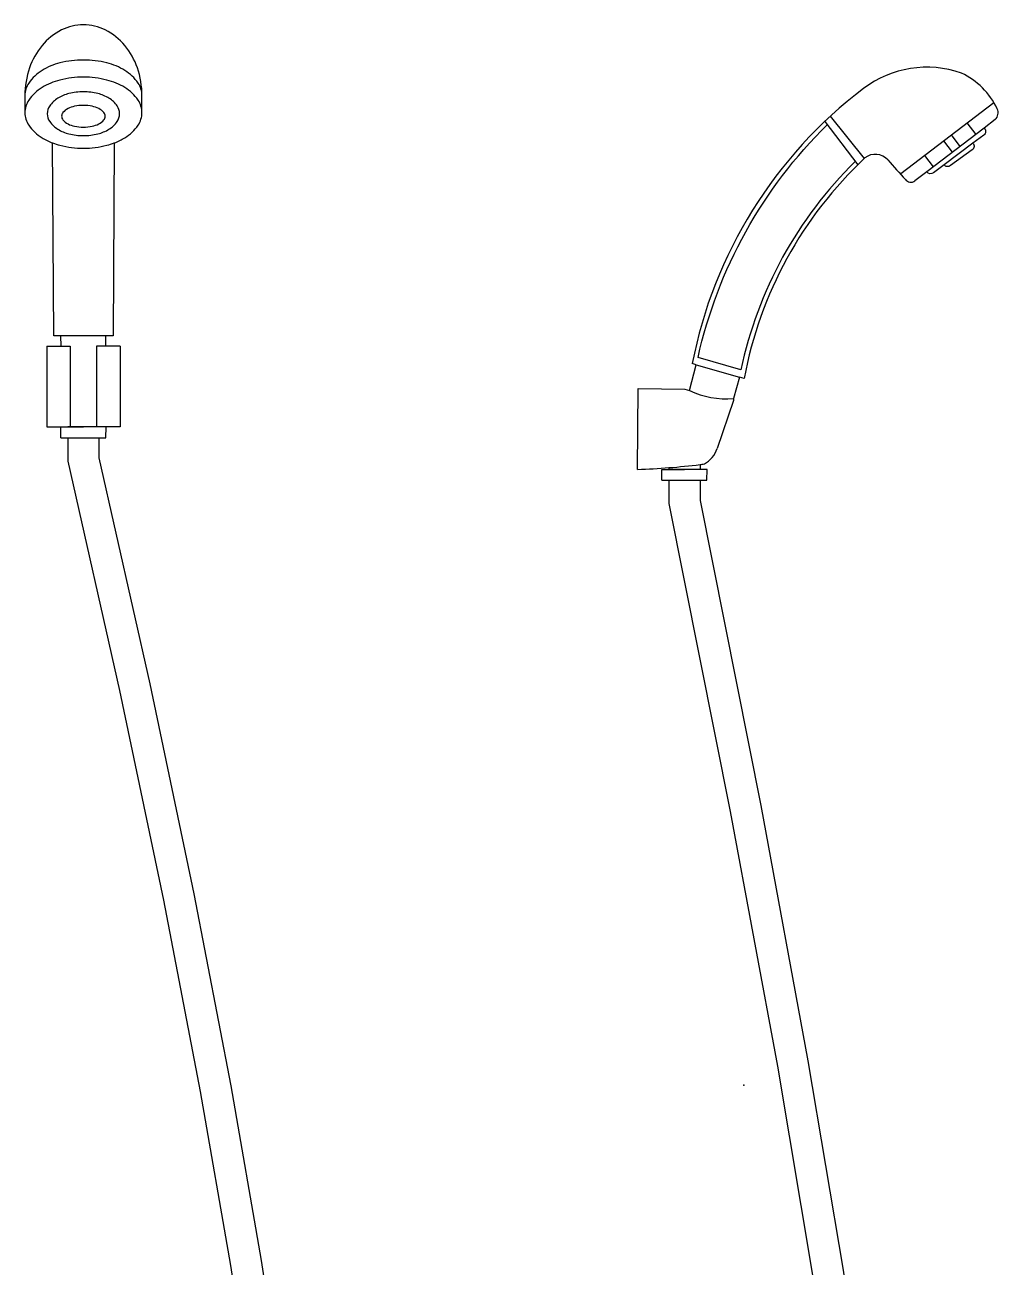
# Model space of a CAD drawing. Header units: metres. Extents: x 30 to 38.4, y 11.3 to 22.1.
# Drawn here: x 32.644 to 33.09, y 19.411 to 19.981 of the extents above; entities that cross this region are included whole.
import ezdxf
from ezdxf.enums import TextEntityAlignment as Align

# ---------------------------------------------------------------- set-up
doc = ezdxf.new("R2010")
doc.units = ezdxf.units.M
doc.header["$MEASUREMENT"] = 0
for name, color, linetype in [('ID-WC', 7, 'Continuous'), ('WC-DET1', 8, 'Continuous'), ('WC-OUTL', 7, 'Continuous'), ('WC-SERIAL', 4, 'Continuous')]:
    doc.layers.add(name, color=color, linetype=linetype)
doc.styles.get("Standard").update_dxf_attribs({"font": 'arial.ttf'})

# ---------------------------------------------------------------- blocks, each defined once
blk = doc.blocks.new('CT370S')
blk.add_point((0, -1))
at = {"layer": 'WC-SERIAL', "flags": 3}
blk.add_attdef('SERIAL', text='', height=0.02360326905531, dxfattribs=at).set_placement((0.08158417208280055, 0.08727536103253042), align=Align.TOP_CENTER)
blk = doc.blocks.new('TS330AS')
at = {"layer": 'WC-DET1', "color": 7}
for p, q in [((0.1586581580784231, 1.938004419868184), (0.1323397808521815, 1.917880235029653)), ((0.02675301562698829, 1.829359081806925), (0.04653131582049719, 1.823794767050501)), ((0.02845630041496428, 1.781452284145251), (0.01422455963760305, 1.781452284145251)), ((0.01422455963760305, 1.776501936081171), (0.02845630041496428, 1.776501936081171))]:
    blk.add_line(p, q, dxfattribs=at)
at = {"layer": 'WC-DET1'}
for p, q in [((0.1507633040627676, 1.940323964202917), (0.1547954047110148, 1.935050789327701)), ((0.1400542391564371, 1.932139977056519), (0.1440885754715937, 1.926863878379641)), ((0.1435456943786886, 1.934808186177582), (0.1475793018037905, 1.929533040741969)), ((0.1313733407811805, 1.925387646806912), (0.135352411458733, 1.920183824443821))]:
    blk.add_line(p, q, dxfattribs=at)
at = {"layer": 'WC-DET1', "color": 7}
for points in [[(0.1204466929500593, 1.917155671000951), (0.1630949373956988, 1.94974793628391)], [(0.01422455963760305, 1.781452284145251), (0.02134043002628372, 1.781452284145251)], [(0.02845630041496428, 1.781452284145251), (0.02134043002628372, 1.781452284145251)]]:
    blk.add_lwpolyline(points, dxfattribs=at)
at = {"layer": 'WC-DET1'}
for points in [[(0.1037719916722863, 1.924003629667385), (0.08827617211044492, 1.943433839881149)], [(0.08562055724235573, 1.940948270968451), (0.1007540696585626, 1.921106300542757)]]:
    blk.add_lwpolyline(points, dxfattribs=at)
for points in [[(0.04718923412243503, 1.8271118627316), (0.02753845960174084, 1.832722656376819, -0.1451881792107334), (0.0867681083880022, 1.939443684639272, -1.121874575199711)], [(0.09960833477800413, 1.922608505516096, 0.147951051389476), (0.04718923412243503, 1.8271118627316, 2.772670537571202)]]:
    blk.add_lwpolyline(points, format="xyb", dxfattribs=at)
at = {"layer": 'WC-DET1', "color": 7}
blk.add_lwpolyline([(0.1535519423922939, 1.931055087601263), (0.1403138535271424, 1.921084204647551, -0.3854803963001806)], format="xyb", dxfattribs=at)
for centre, radius, start, end in [((0.04047726143677299, 1.852491616979323), 0.03872007144584903, 244.2370148828112, 274.8605331885476), ((-0.009928936512520137, 2.094123235939701), 0.3128238518597166, 274.4282816415661, 277.0482760234599)]:
    blk.add_arc(centre, radius, start, end, dxfattribs=at)
at = {"layer": 'WC-OUTL'}
for p, q in [((0.1637397480335839, 1.94189002628883), (0.1586581580784231, 1.938004419868184)), ((0.1323397808521815, 1.917880235029653), (0.1269398208893221, 1.913751188946033)), ((0.02364760661255816, 1.817620330062012), (0.02675301562698829, 1.829359081806925)), ((0.02675301562698829, 1.829359081806925), (0.02489309151139374, 1.829981406483631)), ((0.04653131582049719, 1.823794767050501), (0.04375803611242335, 1.813910786891062)), ((0.04870676277713004, 1.823184644818436), (0.04653131582049719, 1.823794767050501)), ((-0.0001494581878602741, 1.781452284145251), (0.0001494581878602741, 1.818547715854749)), ((0.0001494581878602741, 1.818547715854749), (0.02148876612124317, 1.818230452294076)), ((0.02148876612124317, 1.818230452294076), (0.02364760661255816, 1.817620330062012)), ((0.04375803611242335, 1.812983401098325), (0.03633494611536325, 1.791031203188658)), ((0.04375803611242335, 1.813910786891062), (0.04375803611242335, 1.812983401098325)), ((0.02845630041496428, 1.783663357890426), (0.02845630041496428, 1.781452284145251)), ((0.01102563127590195, 1.776501936081171), (0.01096945516493009, 1.781452284145251)), ((0.01422455963760305, 1.782233237837685), (0.01422455963760294, 1.781452284145251)), ((0.03165522877666538, 1.776501936081171), (0.03171140488763735, 1.781452284145251)), ((0.01102563127590195, 1.776501936081171), (0.01422455963760305, 1.776501936081171)), ((0.01422455963760305, 1.776501936081171), (0.01422455963760305, 1.765747279761305)), ((0.02845630041496428, 1.776501936081171), (0.03165522877666538, 1.776501936081171)), ((0.02845630041496428, 1.776501936081171), (0.02845630041496428, 1.767148664162693))]:
    blk.add_line(p, q, dxfattribs=at)
for points in [[(0.1586581580784231, 1.938004419868184), (0.1587910213688773, 1.937863219557207, -0.4534934064986461), (0.1584921049931568, 1.934776001062962), (0.1535519423922939, 1.931055087601263, -0.3854803963001806)], [(0.1535345620863103, 1.93107582734333), (0.15354337832845, 1.931066457892013, -0.4534934064986461), (0.1532444619527294, 1.927979239397768), (0.1432051141967983, 1.920742601787599, -0.4225014269101602), (0.1403138535271425, 1.921084204647551)], [(0.1403138535271424, 1.921084204647551), (0.1355030607836335, 1.917460732116983, -0.3854803963001806), (0.1323397808521815, 1.917880235029653)]]:
    blk.add_lwpolyline(points, format="xyb", dxfattribs=at)
for points in [[(0.01096945516493009, 1.781452284145251), (0.01422455963760305, 1.781452284145251)], [(0.03171140488763735, 1.781452284145251), (0.02845630041496428, 1.781452284145251)], [(0.02845630041496428, 1.767148664162693), (0.05626937721775327, 1.627290359188206), (0.07794454396298878, 1.510221426743061), (0.09405974168649911, 1.414105998621945), (0.1054786849689759, 1.335663667842593), (0.113061842525795, 1.271625953476601), (0.1176665669922269, 1.218754671634321), (0.1201517304347353, 1.17386059915142), (0.1213855839398146, 1.133768848909131), (0.1221056566746245, 1.095770215298513), (0.1222087369802874, 1.086171884953738)], [(0.01422455963760294, 1.765747279761305), (0.04229261003527451, 1.624606837788945), (0.0639286718653812, 1.50774911343836), (0.07999854348946767, 1.411904022518556), (0.09136802326907889, 1.333801480838537), (0.09890290956575964, 1.27017140420731), (0.1034690007410546, 1.217743708433878), (0.1059320951565087, 1.173248309327247), (0.1071579911736666, 1.133415122696421), (0.1078753638114471, 1.095558974688692), (0.1080046185856465, 1.083523406755265)]]:
    blk.add_lwpolyline(points, dxfattribs=at)
for centre, radius, start, end in [((0.1325100916816968, 1.917751982428458), 0.04812477550244539, 70.87259529688038, 127.1584926583311), ((0.1331390651664535, 1.931686761701414), 0.03497942692947174, 25.65657758134702, 64.35285486944743), ((0.2290741497162471, 1.79034197734756), 0.2079932423707251, 127.158492658331, 169.0133441289146), ((0.1608425528354328, 1.944993700931916), 0.004245766869050137, 313.0293298143025, 25.65657758134337), ((0.1088299517029218, 1.918341342181021), 0.007611499868197031, 41.07360030150689, 128.8429485197214), ((0.2297739952554209, 1.789736727868492), 0.1841306759495489, 133.0600480940663, 169.5339341674959), ((0.442977822763753, 2.209566089223465), 0.4356340900979314, 221.0736003015072, 222.6576189345491), ((0.1250776676438177, 1.916186510026687), 0.003065681567877138, 216.2553145498911, 307.4031132360799), ((0.02407379091001016, 1.795177287281548), 0.01294318122700443, 299.5454753845694, 341.3171410091151), ((-0.009928936512520137, 2.094123235939701), 0.3128238518597166, 277.0482760234599, 277.4175203811638), ((-0.009928936512520137, 2.094123235939701), 0.3128238518597166, 271.7914687090325, 274.4282816415661)]:
    blk.add_arc(centre, radius, start, end, dxfattribs=at)
at = {"layer": 'WC-SERIAL', "flags": 3}
blk.add_attdef('SERIAL', text='', height=0.020830320821055, dxfattribs=at).set_placement((0.19736671135031, 1.041808172425098), align=Align.TOP_CENTER)
blk = doc.blocks.new('TS330AF')
for p, q in [((0.007115870388680556, 1.781452284145251), (-0.007115870388680667, 1.781452284145251)), ((-0.01031479875038177, 1.776501936081171), (0.01031479875038166, 1.776501936081171))]:
    blk.add_line(p, q)
at = {"layer": 'WC-DET1', "color": 7}
for p, q in [((-1.110223024625157e-16, 1.823184644818436), (-0.01033477924184556, 1.823184644818436)), ((-0.01026554248106648, 1.818547715854749), (-0.006042490924670796, 1.818547715854749)), ((-0.006042490924670796, 1.818547715854749), (-0.006042490924670796, 1.781452284145251)), ((0.01033477924184545, 1.823184644818436), (-1.110223024625157e-16, 1.823184644818436)), ((0.01026554248106648, 1.818547715854749), (0.006042490924670685, 1.818547715854749)), ((0.006042490924670685, 1.818547715854749), (0.006042490924670685, 1.781452284145251))]:
    blk.add_line(p, q, dxfattribs=at)
at = {"layer": 'WC-DET1'}
for points in [[(0.02506320316367361, 1.939203146063271, 0.1070159056526576), (0.01897738295501317, 1.944974909540336, 0.07496438446181322), (0.01074439621413292, 1.948417485397195, 0.06167817911736592), (0, 1.94974793628391, 0.06167817911736614), (-0.0107443962141327, 1.948417485397195, 0.07496438446181647), (-0.01897738295501317, 1.944974909540336, 0.1070159056526545), (-0.02506320316367372, 1.939203146063271, 0.1507919134411788)], [(-0.02506320316367372, 1.939203146063271, 0.1507919134411788), (-0.02683807235332758, 1.93345180364243, 0.1507919134411818)], [(0.02683807235332747, 1.93345180364243, 0.1507919134411806), (0.02506320316367361, 1.939203146063271, 0.1070159056526576)]]:
    blk.add_lwpolyline(points, format="xyb", dxfattribs=at)
at = {"layer": 'WC-DET1', "color": 7}
for points in [[(0.02683807235332747, 1.92559389364735, 0.1507919134411803), (0.02506320316367361, 1.931345236068192, 0.1070159056526576), (0.01897738295501317, 1.937116999545256, 0.07496438446181322), (0.01074439621413292, 1.940559575402115, 0.06167817911736592), (0, 1.94189002628883, 0.06167817911736614), (-0.0107443962141327, 1.940559575402115, 0.07496438446181647), (-0.01897738295501317, 1.937116999545256, 0.1070159056526545), (-0.02506320316367372, 1.931345236068192, 0.1507919134411788), (-0.02683807235332758, 1.92559389364735, 0.1507919134411818)], [(-0.01416553498261275, 1.91171047995675, 0.03000172961726393), (-0.01074439621413292, 1.910628211892586, 0.06167817911737069), (0, 1.909297761005871, 0.06167817911736697), (0.01074439621413292, 1.910628211892586, 0.03000172961726179), (0.01416553498261264, 1.91171047995675, 0.1070159056526572)]]:
    blk.add_lwpolyline(points, format="xyb", dxfattribs=at)
at = {"layer": 'WC-DET1'}
for points in [[(-0.01656532368562491, 1.925118475140832, 0.1507493954119571), (-0.01546967126111176, 1.921567040312008, 0.1070178774390081), (-0.01171345271065549, 1.918003501358244, 0.07498298300759042), (-0.006631643008810917, 1.915877846518382, 0.06169938847757455), (-1.110223024625157e-16, 1.915056382721567, 0.06169938847757064), (0.006631643008810584, 1.915877846518382, 0.07498298300759096), (0.01171345271065538, 1.918003501358244, 0.1070178774390046), (0.01546967126111165, 1.921567040312008, 0.150749395411957), (0.0165653236856248, 1.925118475140832, 0.1507493954119607), (0.01546967126111165, 1.928669909969656, 0.1070178774390085), (0.01171345271065538, 1.93223344892342, 0.07498298300758972), (0.006631643008810695, 1.934359103763282, 0.06169938847757162), (-1.110223024625157e-16, 1.935180567560097, 0.06169938847757184), (-0.006631643008810695, 1.934359103763282, 0.07498298300759072), (-0.01171345271065549, 1.93223344892342, 0.1070178774390075), (-0.01546967126111176, 1.928669909969656, 0.1507493954119542)], [(0, 1.928946612501404, 0.05109320149873078), (-0.004041436872618931, 1.928532551692398, 0.06494190736868778), (-0.007066009717639155, 1.927483373235136, 0.104200115525918), (-0.009382861184540348, 1.925643121488543, 0.1747200261837633), (-0.009992846774545372, 1.923950801153514, 0.174720026183757), (-0.009382861184540348, 1.922258480818486, 0.1042001155259128), (-0.007066009717639155, 1.920418229071893, 0.06494190736869422), (-0.004041436872618487, 1.919369050614631, 0.05109320149873042), (0, 1.918954989805625, 0.05109320149873044), (0.004041436872618709, 1.919369050614631, 0.06494190736868394), (0.007066009717639044, 1.920418229071893, 0.1042001155259172), (0.009382861184540237, 1.922258480818486, 0.1747200261837771), (0.009992846774545372, 1.923950801153514, 0.1747200261837762), (0.009382861184540237, 1.925643121488543, 0.1042001155259114), (0.007066009717639044, 1.927483373235136, 0.06494190736867872), (0.004041436872618931, 1.928532551692398, 0.05109320149872761)]]:
    blk.add_lwpolyline(points, format="xyb", close=True, dxfattribs=at)
at = {"layer": 'WC-DET1', "color": 7}
for points in [[(-0.01037097486135363, 1.781452284145251), (0, 1.781452284145251)], [(0.01037097486135363, 1.781452284145251), (0, 1.781452284145251)]]:
    blk.add_lwpolyline(points, dxfattribs=at)
at = {"layer": 'WC-OUTL'}
for p, q in [((-0.02683807235332758, 1.93345180364243), (-0.02683807235332758, 1.92559389364735)), ((0.02683807235332747, 1.92559389364735), (0.02683807235332747, 1.93345180364243)), ((-0.01360159252430071, 1.823184644818436), (-0.01416553498261275, 1.91171047995675)), ((0.01416553498261264, 1.91171047995675), (0.0136015925243006, 1.823184644818436)), ((-0.01681152507354611, 1.818547715854749), (-0.01026554248106648, 1.818547715854749)), ((-0.01033477924184556, 1.823184644818436), (-0.01360159252430071, 1.823184644818436)), ((-0.01026554248106648, 1.818547715854749), (-0.01033477924184556, 1.823184644818436)), ((0.01026554248106648, 1.818547715854749), (0.01033477924184545, 1.823184644818436)), ((0.01681152507354589, 1.818547715854749), (0.01026554248106648, 1.818547715854749)), ((0.0136015925243006, 1.823184644818436), (0.01033477924184545, 1.823184644818436)), ((-0.01031479875038177, 1.776501936081171), (-0.01037097486135363, 1.781452284145251)), ((0.01031479875038166, 1.776501936081171), (0.01037097486135363, 1.781452284145251))]:
    blk.add_line(p, q, dxfattribs=at)
for points in [[(0.02683807235332747, 1.93345180364243, 0.08276041817058195), (0.02472643458769985, 1.946121958042793, 0.09052609819955845), (0.01897738295501306, 1.95637944147456, 0.1042229489329909), (0.01000481643779838, 1.963512727430661, 0.1165219000101835), (0, 1.965876380017807, 0.116521900010185), (-0.01000481643779871, 1.963512727430661, 0.1042229489329881), (-0.01897738295501317, 1.95637944147456, 0.09052609819956024), (-0.02472643458770007, 1.946121958042793, 0.08276041817058244), (-0.02683807235332758, 1.93345180364243, 0.08276041817058187)], [(-0.02683807235332758, 1.92559389364735, 0.1507919134411818), (-0.02506320316367372, 1.919842551226509, 0.1070159056526563), (-0.01897738295501317, 1.914070787749445, 0.04486175800555058), (-0.01416553498261275, 1.91171047995675, 0.06167817911737069)], [(0.01416553498261264, 1.91171047995675, 0.04486175800554881), (0.01897738295501317, 1.914070787749445, 0.1070159056526572), (0.02506320316367339, 1.919842551226509, 0.1507919134411889), (0.02683807235332747, 1.92559389364735, 0.1507919134411803)]]:
    blk.add_lwpolyline(points, format="xyb", dxfattribs=at)
for points in [[(-0.01681152507354611, 1.818547715854749), (-0.01681152507354611, 1.781452284145251)], [(0.01681152507354589, 1.818547715854749), (0.01681152507354589, 1.781452284145251)], [(-0.01681152507354611, 1.781452284145251), (-0.01037097486135363, 1.781452284145251)], [(0.01681152507354589, 1.781452284145251), (0.01037097486135363, 1.781452284145251)], [(-0.007115870388680667, 1.776501936081171), (-0.007115870388680667, 1.765747279761306), (0.01658785491986425, 1.660634189887933), (0.0366889196279, 1.564477776832275), (0.05350373400878616, 1.47673114786211), (0.06734870833589146, 1.396847410245172), (0.07854025288258559, 1.324279671249185)], [(0.007115870388680556, 1.776501936081171), (0.007115870388680556, 1.767332059507517), (0.03049557797391667, 1.663655811465012), (0.05064391192679707, 1.567273278992392), (0.06750488903198948, 1.479285753908229), (0.08139399619246379, 1.399147375466552), (0.09262658643702826, 1.326313489695423)]]:
    blk.add_lwpolyline(points, dxfattribs=at)
at = {"layer": 'WC-SERIAL', "flags": 3}
blk.add_attdef('SERIAL', text='', height=0.020830320821055, dxfattribs=at).set_placement((0.01146833872665309, 1.118303120492049), align=Align.TOP_CENTER)

msp = doc.modelspace()

# ---------------------------------------------------------------- block references
for name, p in [('TS330AF', (32.67079453120613, 18.01521751898128)), ('TS330AS', (32.92492181598908, 17.99577014609208))]:
    msp.add_blockref(name, p)
at = {"layer": 'ID-WC'}
msp.add_blockref('CT370S', (32.97347956861262, 20.49475569498941), dxfattribs=at)

doc.saveas('drawing.dxf')
